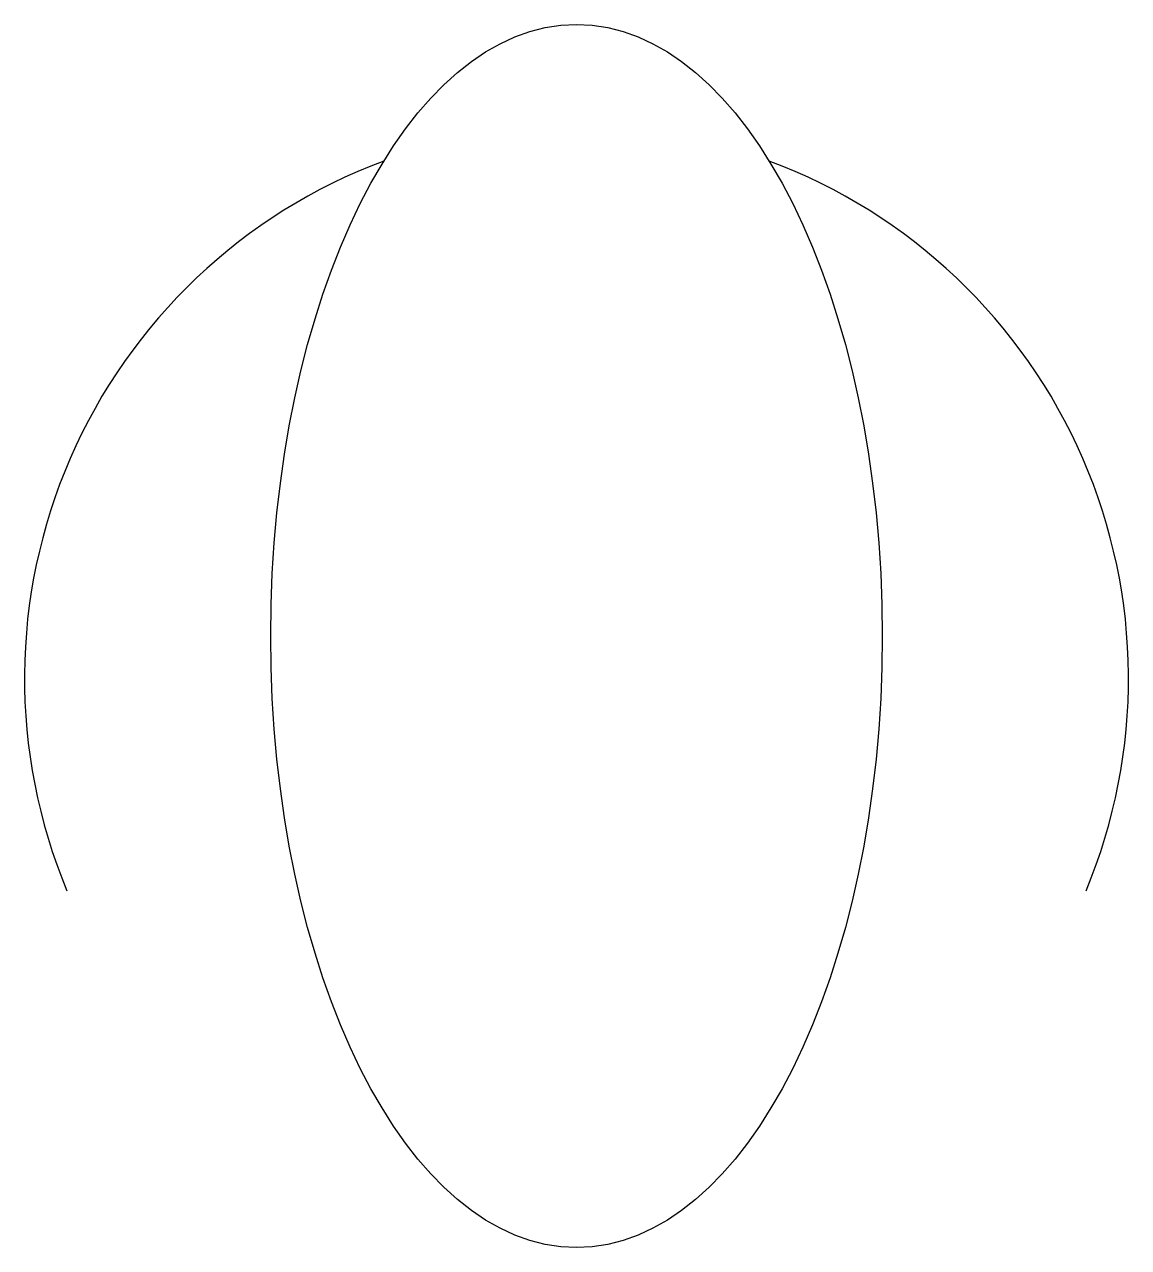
# Model space of a CAD drawing. Header units: millimetres. Extents: x 4.2 to 25.8, y -2 to 22.
import ezdxf

# ---------------------------------------------------------------- set-up
doc = ezdxf.new("R2010")
doc.units = ezdxf.units.MM
doc.layers.get('0').update_dxf_attribs({"lineweight": 25})

msp = doc.modelspace()

# ---------------------------------------------------------------- linework, layer by layer
for start, end in [(110.4312, 202.6199), (337.3801, 69.5688)]:
    msp.add_arc((15, 9.167), 10.833, start, end)
msp.add_ellipse((15, 10), major_axis=(0, 12), ratio=0.5)

doc.saveas('drawing.dxf')
